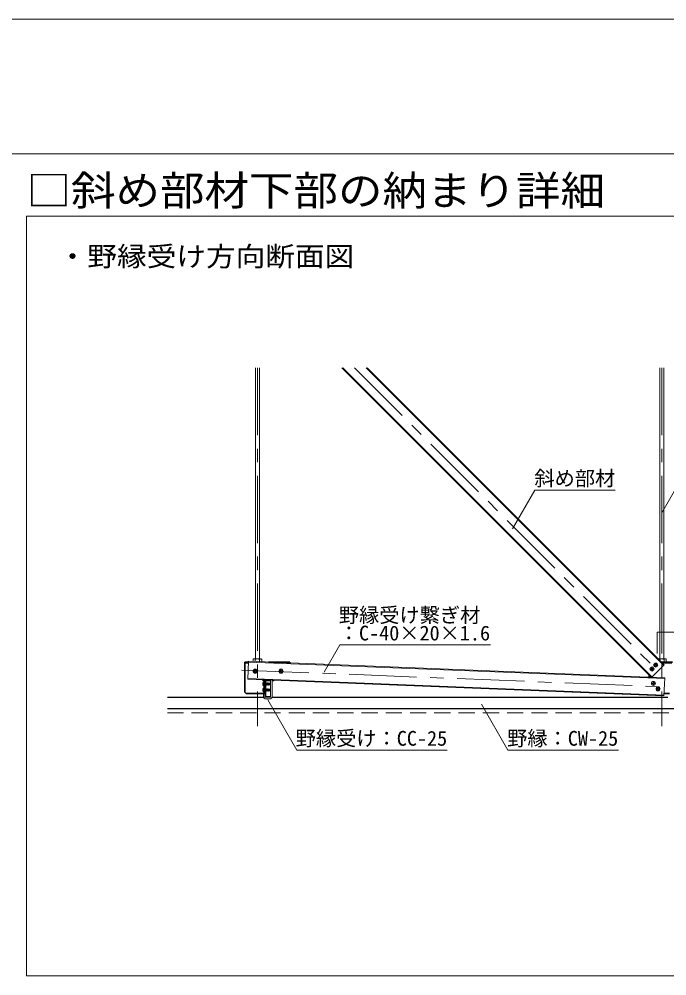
# Model space of a CAD drawing. Units: millimetres on the paper, enlarged 40 times, with parts at other scales. Extents: x -7800 to 7800, y -5578 to 5485.
# Drawn here: x 56 to 1978, y 2646 to 5485 of the extents above; entities that cross this region are included whole.
import ezdxf
from ezdxf.enums import TextEntityAlignment as Align

# ---------------------------------------------------------------- set-up
doc = ezdxf.new("R2010")
doc.units = ezdxf.units.MM
doc.header["$LTSCALE"] = 40
doc.linetypes.add('CHAIN1', pattern=[8, 5, -1, 1, -1])
doc.linetypes.add('DASHED1', pattern=[1.8, 1.2, -0.6])
for name, color, linetype, lineweight in [('4-0_中心線', 4, 'CHAIN1', 9), ('4-1_吊り材', 7, 'Continuous', 18), ('4-2_野縁受け', 3, 'Continuous', 18), ('4-3_野縁', 2, 'Continuous', 25), ('4-4_斜め部材', 4, 'Continuous', 9), ('4-5_寸法', 4, 'Continuous', 9), ('4-6_文字', 7, 'Continuous', 18), ('4-7_金具', 6, 'Continuous', 35), ('4-B_ビス', 3, 'Continuous', 18), ('4-C_パネル', 7, 'DASHED1', 18), ('F-2_太線１', 3, 'Continuous', 18), ('F-6_文字', 7, 'Continuous', 18)]:
    doc.layers.add(name, color=color, linetype=linetype, lineweight=lineweight)
doc.styles.add('ＭＳ ゴシック', font='')
doc.styles.get('ＭＳ ゴシック').set_extended_font_data('MS Gothic')

msp = doc.modelspace()

# ---------------------------------------------------------------- linework, layer by layer
at = {"layer": '4-0_中心線'}
for p, q in [((763.07, 4450.35), (763.07, 3387.29)), ((1051.38, 4450.35), (1951.05, 3550.68)), ((1963.07, 4450.35), (1963.07, 3387.29)), ((715.95, 3553.66), (1977.05, 3503.29))]:
    msp.add_line(p, q, dxfattribs=at)
at = {"layer": '4-1_吊り材'}
for p, q in [((757.07, 3586.48), (757.07, 4450.35)), ((769.07, 4450.35), (769.07, 3586.48)), ((1957.07, 3586.48), (1957.07, 4450.35)), ((1969.07, 4450.35), (1969.07, 3586.48)), ((751.75, 3586.48), (750, 3585.47)), ((750, 3578.98), (750, 3585.47)), ((751.75, 3586.48), (774.38, 3586.48)), ((756.53, 3578.72), (756.53, 3585.47)), ((769.6, 3578.2), (769.6, 3585.47)), ((774.38, 3586.48), (776.13, 3585.47)), ((776.13, 3577.94), (776.13, 3585.47)), ((1952.96, 3586.48), (1974.38, 3586.48)), ((1956.53, 3582.91), (1956.53, 3585.47)), ((1969.6, 3577.15), (1969.6, 3585.47)), ((1974.38, 3586.48), (1976.13, 3585.47)), ((1976.13, 3577.15), (1976.13, 3585.47)), ((802.1, 3473.28), (802.1, 3523.28)), ((806.37, 3473.28), (806.37, 3523.36)), ((781.17, 3473.28), (781.17, 3483.82)), ((785.43, 3483.82), (785.43, 3473.28)), ((801.43, 3468.35), (786.1, 3468.35)), ((801.43, 3472.62), (786.19, 3472.62))]:
    msp.add_line(p, q, dxfattribs=at)
for centre, radius, start, end in [((754.27, 3577.46), 9.08, 96.34294, 118.04132), ((753.04, 3579.98), 6.51, 57.57118, 88.04459), ((763.07, 3564.86), 21.62, 72.41205, 107.58797), ((773.09, 3579.98), 6.51, 91.95543, 122.42883), ((771.86, 3577.46), 9.08, 61.95869, 83.65707), ((1954.27, 3577.46), 9.08, 96.34294, 98.06064), ((1953.04, 3579.98), 6.51, 57.57118, 88.04459), ((1963.07, 3564.86), 21.62, 72.41205, 107.58797), ((1973.09, 3579.98), 6.51, 91.95543, 122.42883), ((1971.86, 3577.46), 9.08, 61.95869, 83.65707), ((814.77, 3529.28), 14.02, 204.22756, 205.34618), ((786.1, 3473.28), 4.93, 180, 270), ((786.1, 3473.28), 0.667, 180, 270), ((801.43, 3473.28), 4.93, 270, 0), ((801.43, 3473.28), 0.667, 270, 0)]:
    msp.add_arc(centre, radius, start, end, dxfattribs=at)
at = {"layer": '4-2_野縁受け'}
for p, q in [((789.7, 3523.28), (801.43, 3523.28)), ((789.7, 3521.15), (801.43, 3521.15)), ((801.43, 3521.15), (801.43, 3523.28)), ((785.43, 3476.88), (785.43, 3519.02)), ((787.57, 3476.88), (787.57, 3519.02)), ((789.7, 3474.75), (801.43, 3474.75)), ((789.7, 3472.62), (801.43, 3472.62)), ((801.43, 3472.62), (801.43, 3474.75))]:
    msp.add_line(p, q, dxfattribs=at)
for centre, radius, start, end in [((789.7, 3519.02), 4.27, 90, 180), ((789.7, 3519.02), 2.13, 90, 180), ((789.7, 3476.88), 4.27, 180, 270), ((789.7, 3476.88), 2.13, 180, 270)]:
    msp.add_arc(centre, radius, start, end, dxfattribs=at)
at = {"layer": '4-3_野縁'}
for p, q in [((495.95, 3472.62), (781.21, 3472.62)), ((806.32, 3472.62), (1981.21, 3472.62)), ((495.95, 3439.28), (3390.85, 3439.28))]:
    msp.add_line(p, q, dxfattribs=at)
at = {"layer": '4-4_斜め部材'}
for p, q in [((1013.67, 4450.35), (1932.2, 3531.82)), ((1016.69, 4450.35), (1933.71, 3533.33)), ((1086.08, 4450.35), (1968.4, 3568.03)), ((1089.1, 4450.35), (1969.91, 3569.53)), ((736.6, 3579.52), (734.47, 3526.23)), ((736.51, 3577.39), (1971.45, 3528.06)), ((736.6, 3579.52), (1971.54, 3530.2)), ((1932.2, 3531.82), (1969.91, 3569.53)), ((734.47, 3526.23), (1969.41, 3476.9)), ((734.55, 3528.36), (1969.49, 3479.04)), ((1971.54, 3530.2), (1969.41, 3476.9))]:
    msp.add_line(p, q, dxfattribs=at)
at = {"layer": '4-5_寸法'}
for p, q in [((1949.04, 3666.13), (2002.49, 3666.13)), ((1949.04, 3666.13), (1949.04, 3602.27)), ((1958.76, 3666.13), (1963.07, 3666.13)), ((1963.07, 3666.13), (1963.07, 3602.27))]:
    msp.add_line(p, q, dxfattribs=at)
at = {"layer": '4-6_文字'}
for p, q in [((2019.79, 4118.04), (1963.07, 4019.79)), ((1586.64, 4087.67), (1519.97, 3972.2)), ((1586.64, 4087.67), (1824.86, 4087.67)), ((1007.76, 3628.56), (961.12, 3547.77)), ((1007.76, 3628.56), (1454.43, 3628.56)), ((879.81, 3316.21), (793.52, 3465.67)), ((1428.12, 3451.84), (1506.42, 3316.21)), ((879.81, 3316.21), (1326.48, 3316.21)), ((1506.42, 3316.21), (1833.98, 3316.21))]:
    msp.add_line(p, q, dxfattribs=at)
at = {"layer": '4-7_金具'}
for p, q in [((725.43, 3490.48), (725.43, 3577.15)), ((736.5, 3577.15), (725.43, 3577.15)), ((858.77, 3577.15), (795.92, 3577.15)), ((858.77, 3574.64), (858.77, 3577.15)), ((1994.97, 3577.15), (1962.3, 3577.15)), ((778.77, 3524.46), (778.77, 3522.48)), ((785.43, 3522.48), (778.77, 3522.48)), ((783.3, 3522.48), (783.3, 3483.82)), ((785.43, 3522.48), (785.43, 3483.82)), ((1925.43, 3532.04), (1925.43, 3538.59)), ((732.1, 3483.82), (785.43, 3483.82)), ((1969.69, 3483.82), (1985.43, 3483.82))]:
    msp.add_line(p, q, dxfattribs=at)
at = {"layer": '4-7_金具', "linetype": 'DASHED1'}
for p, q in [((736.42, 3575.02), (725.43, 3575.02)), ((858.77, 3575.02), (849.33, 3575.02)), ((1992.88, 3575.02), (1964.43, 3575.02))]:
    msp.add_line(p, q, dxfattribs=at)
at = {"layer": '4-7_金具'}
msp.add_arc((732.1, 3490.48), 6.67, 180, 270, dxfattribs=at)
at = {"layer": '4-B_ビス'}
for p, q in [((752.3, 3550.45), (752.32, 3550.12)), ((752.34, 3549.79), (752.32, 3550.12)), ((752.94, 3551.15), (754.6, 3551.24)), ((753.04, 3549.16), (754.7, 3549.24)), ((755.14, 3553.61), (755.23, 3551.94)), ((755.77, 3554.31), (756.11, 3554.32)), ((756.44, 3554.34), (756.11, 3554.32)), ((757.14, 3553.71), (757.23, 3552.05)), ((759.59, 3551.5), (757.93, 3551.42)), ((759.7, 3549.51), (758.03, 3549.42)), ((760.29, 3550.87), (760.31, 3550.54)), ((760.33, 3550.21), (760.31, 3550.54)), ((829.09, 3550.45), (829.1, 3550.12)), ((829.12, 3549.79), (829.1, 3550.12)), ((829.72, 3551.15), (831.38, 3551.24)), ((829.82, 3549.16), (831.49, 3549.24)), ((831.92, 3553.61), (832.01, 3551.94)), ((832.56, 3554.31), (832.89, 3554.32)), ((833.22, 3554.34), (832.89, 3554.32)), ((833.92, 3553.71), (834.01, 3552.05)), ((836.37, 3551.5), (834.71, 3551.42)), ((836.48, 3549.51), (834.81, 3549.42)), ((837.07, 3550.87), (837.09, 3550.54)), ((837.11, 3550.21), (837.09, 3550.54)), ((1929.8, 3556.83), (1929.82, 3556.49)), ((1929.84, 3556.16), (1929.82, 3556.49)), ((1930.43, 3557.53), (1932.1, 3557.61)), ((1930.54, 3555.53), (1932.2, 3555.62)), ((1932.64, 3559.98), (1932.73, 3558.31)), ((1932.99, 3553.32), (1932.9, 3554.98)), ((1933.27, 3560.68), (1933.6, 3560.7)), ((1933.94, 3560.71), (1933.6, 3560.7)), ((1933.69, 3552.69), (1934.02, 3552.71)), ((1934.36, 3552.72), (1934.02, 3552.71)), ((1934.64, 3560.08), (1934.72, 3558.42)), ((1934.99, 3553.43), (1934.9, 3555.09)), ((1937.09, 3557.87), (1935.43, 3557.79)), ((1937.19, 3555.88), (1935.53, 3555.79)), ((1937.79, 3557.24), (1937.81, 3556.91)), ((1937.83, 3556.58), (1937.81, 3556.91)), ((1941.06, 3568.3), (1941.08, 3567.97)), ((1941.09, 3567.64), (1941.08, 3567.97)), ((1941.69, 3569), (1943.35, 3569.09)), ((1941.79, 3567.01), (1943.46, 3567.09)), ((1943.9, 3571.46), (1943.98, 3569.79)), ((1944.25, 3564.8), (1944.16, 3566.46)), ((1944.53, 3572.16), (1944.86, 3572.18)), ((1945.19, 3572.19), (1944.86, 3572.18)), ((1944.95, 3564.17), (1945.28, 3564.19)), ((1945.61, 3564.2), (1945.28, 3564.19)), ((1945.89, 3571.56), (1945.98, 3569.9)), ((1946.24, 3564.9), (1946.16, 3566.57)), ((1948.35, 3569.35), (1946.68, 3569.27)), ((1948.45, 3567.36), (1946.79, 3567.27)), ((1949.05, 3568.72), (1949.07, 3568.39)), ((1949.08, 3568.06), (1949.07, 3568.39)), ((755.49, 3546.95), (755.41, 3548.61)), ((756.19, 3546.32), (756.53, 3546.34)), ((756.86, 3546.35), (756.53, 3546.34)), ((757.49, 3547.05), (757.4, 3548.72)), ((807.09, 3521.28), (807.09, 3523.33)), ((812.16, 3522.75), (810.83, 3521.28)), ((812.16, 3522.75), (812.16, 3523.13)), ((832.27, 3546.95), (832.19, 3548.61)), ((832.97, 3546.32), (833.31, 3546.34)), ((833.64, 3546.35), (833.31, 3546.34)), ((834.27, 3547.05), (834.18, 3548.72)), ((782.63, 3517.94), (783.3, 3517.94)), ((782.63, 3505.94), (783.3, 3505.94)), ((782.63, 3500.61), (783.3, 3500.61)), ((783.3, 3517.94), (783.3, 3505.94)), ((783.3, 3500.61), (783.3, 3488.61)), ((788.52, 3514.44), (787.57, 3514.44)), ((787.57, 3514.21), (788.52, 3509.44)), ((787.57, 3511.66), (788.18, 3508.61)), ((787.57, 3509.36), (788.18, 3508.61)), ((788.52, 3497.11), (787.57, 3497.11)), ((787.57, 3496.87), (788.52, 3492.11)), ((787.57, 3494.32), (788.18, 3491.27)), ((788.52, 3509.44), (788.18, 3508.61)), ((788.52, 3492.11), (788.18, 3491.27)), ((788.86, 3515.27), (788.52, 3514.44)), ((789.52, 3509.44), (788.52, 3509.44)), ((788.86, 3497.94), (788.52, 3497.11)), ((789.52, 3492.11), (788.52, 3492.11)), ((788.86, 3515.27), (790.2, 3508.61)), ((788.86, 3497.94), (790.2, 3491.27)), ((790.54, 3514.44), (789.54, 3514.44)), ((790.54, 3497.11), (789.54, 3497.11)), ((790.54, 3509.44), (790.2, 3508.61)), ((790.54, 3492.11), (790.2, 3491.27)), ((790.88, 3515.27), (790.54, 3514.44)), ((791.54, 3509.44), (790.54, 3509.44)), ((790.88, 3497.94), (790.54, 3497.11)), ((791.54, 3492.11), (790.54, 3492.11)), ((790.88, 3515.27), (792.22, 3508.61)), ((790.88, 3497.94), (792.22, 3491.27)), ((792.56, 3514.44), (791.56, 3514.44)), ((792.56, 3497.11), (791.56, 3497.11)), ((792.56, 3509.44), (792.22, 3508.61)), ((792.56, 3492.11), (792.22, 3491.27)), ((792.9, 3515.27), (792.56, 3514.44)), ((793.56, 3509.44), (792.56, 3509.44)), ((792.9, 3497.94), (792.56, 3497.11)), ((793.56, 3492.11), (792.56, 3492.11)), ((792.9, 3515.27), (794.24, 3508.61)), ((792.9, 3497.94), (794.24, 3491.27)), ((794.58, 3514.44), (793.58, 3514.44)), ((794.58, 3497.11), (793.58, 3497.11)), ((794.58, 3509.44), (794.24, 3508.61)), ((794.58, 3492.11), (794.24, 3491.27)), ((794.92, 3515.27), (794.58, 3514.44)), ((795.58, 3509.44), (794.58, 3509.44)), ((794.92, 3497.94), (794.58, 3497.11)), ((795.58, 3492.11), (794.58, 3492.11)), ((794.92, 3515.27), (796.26, 3508.61)), ((794.92, 3497.94), (796.26, 3491.27)), ((795.6, 3514.44), (800.83, 3510.84)), ((795.6, 3497.11), (800.83, 3493.51)), ((796.6, 3509.44), (796.26, 3508.61)), ((796.6, 3492.11), (796.26, 3491.27)), ((1933.96, 3514.2), (1933.97, 3513.87)), ((1933.99, 3513.53), (1933.97, 3513.87)), ((1934.59, 3514.9), (1936.25, 3514.99)), ((1934.69, 3512.9), (1936.36, 3512.99)), ((1936.8, 3517.35), (1936.88, 3515.69)), ((1937.14, 3510.69), (1937.06, 3512.36)), ((1937.43, 3518.05), (1937.76, 3518.07)), ((1938.09, 3518.09), (1937.76, 3518.07)), ((1937.85, 3510.06), (1938.18, 3510.08)), ((1938.51, 3510.1), (1938.18, 3510.08)), ((1938.79, 3517.46), (1938.88, 3515.79)), ((1939.14, 3510.8), (1939.05, 3512.46)), ((1941.25, 3515.25), (1939.58, 3515.16)), ((1941.35, 3513.25), (1939.69, 3513.16)), ((1941.95, 3514.62), (1941.96, 3514.29)), ((1941.98, 3513.95), (1941.96, 3514.29)), ((1947.71, 3498.02), (1947.73, 3497.69)), ((1947.74, 3497.36), (1947.73, 3497.69)), ((1948.34, 3498.73), (1950.01, 3498.81)), ((1948.45, 3496.73), (1950.11, 3496.82)), ((1950.55, 3501.18), (1950.64, 3499.51)), ((1950.9, 3494.52), (1950.81, 3496.18)), ((1951.18, 3501.88), (1951.51, 3501.9)), ((1951.85, 3501.91), (1951.51, 3501.9)), ((1951.6, 3493.89), (1951.93, 3493.91)), ((1952.26, 3493.92), (1951.93, 3493.91)), ((1952.55, 3501.28), (1952.63, 3499.62)), ((1952.9, 3494.62), (1952.81, 3496.29)), ((1955, 3499.07), (1953.33, 3498.99)), ((1955.1, 3497.08), (1953.44, 3496.99)), ((1955.7, 3498.44), (1955.72, 3498.11)), ((1955.73, 3497.78), (1955.72, 3498.11)), ((782.63, 3488.61), (783.3, 3488.61)), ((787.57, 3492.03), (788.18, 3491.27))]:
    msp.add_line(p, q, dxfattribs=at)
for points in [[(807.09, 3521.28), (807.13, 3521.28), (810.83, 3521.28)], [(788.52, 3514.44), (789.52, 3509.44), (790.2, 3508.61)], [(788.52, 3497.11), (789.52, 3492.11), (790.2, 3491.27)], [(788.86, 3515.27), (789.54, 3514.44), (790.54, 3509.44)], [(788.86, 3497.94), (789.54, 3497.11), (790.54, 3492.11)], [(790.54, 3514.44), (791.54, 3509.44), (792.22, 3508.61)], [(790.54, 3497.11), (791.54, 3492.11), (792.22, 3491.27)], [(790.88, 3515.27), (791.56, 3514.44), (792.56, 3509.44)], [(790.88, 3497.94), (791.56, 3497.11), (792.56, 3492.11)], [(792.56, 3514.44), (793.56, 3509.44), (794.24, 3508.61)], [(792.56, 3497.11), (793.56, 3492.11), (794.24, 3491.27)], [(792.9, 3515.27), (793.58, 3514.44), (794.58, 3509.44)], [(792.9, 3497.94), (793.58, 3497.11), (794.58, 3492.11)], [(794.58, 3514.44), (795.58, 3509.44), (796.26, 3508.61)], [(794.58, 3497.11), (795.58, 3492.11), (796.26, 3491.27)], [(794.92, 3515.27), (795.6, 3514.44), (796.6, 3509.44)], [(794.92, 3497.94), (795.6, 3497.11), (796.6, 3492.11)], [(795.47, 3514.61), (799.27, 3514.61), (801.93, 3511.94), (799.27, 3509.27), (796.53, 3509.27)], [(795.47, 3497.27), (799.27, 3497.27), (801.93, 3494.61), (799.27, 3491.94), (796.53, 3491.94)]]:
    msp.add_lwpolyline(points, dxfattribs=at)
for centre in [(756.32, 3550.33), (833.1, 3550.33), (1933.81, 3556.7), (1945.07, 3568.18), (1937.97, 3514.08), (1951.72, 3497.9)]:
    msp.add_circle(centre, 6, dxfattribs=at)
for centre, radius, start, end in [((752.97, 3550.49), 0.667, 93, 183), ((753.01, 3549.82), 0.667, 183, 273), ((754.57, 3551.91), 0.667, 273, 3), ((754.74, 3548.58), 0.667, 3, 93), ((755.81, 3553.64), 0.667, 93, 183), ((756.48, 3553.68), 0.667, 3, 93), ((757.89, 3552.08), 0.667, 183, 273), ((758.07, 3548.75), 0.667, 93, 183), ((759.63, 3550.84), 0.667, 3, 93), ((759.66, 3550.17), 0.667, 273, 3), ((829.75, 3550.49), 0.667, 93, 183), ((829.79, 3549.82), 0.667, 183, 273), ((831.35, 3551.91), 0.667, 273, 3), ((831.52, 3548.58), 0.667, 3, 93), ((832.59, 3553.64), 0.667, 93, 183), ((833.26, 3553.68), 0.667, 3, 93), ((834.68, 3552.08), 0.667, 183, 273), ((834.85, 3548.75), 0.667, 93, 183), ((836.41, 3550.84), 0.667, 3, 93), ((836.44, 3550.17), 0.667, 273, 3), ((1930.47, 3556.86), 0.667, 93, 183), ((1930.5, 3556.19), 0.667, 183, 273), ((1932.06, 3558.28), 0.667, 273, 3), ((1932.24, 3554.95), 0.667, 3, 93), ((1933.31, 3560.01), 0.667, 93, 183), ((1933.65, 3553.36), 0.667, 183, 273), ((1933.97, 3560.05), 0.667, 3, 93), ((1934.32, 3553.39), 0.667, 273, 3), ((1935.39, 3558.45), 0.667, 183, 273), ((1935.56, 3555.12), 0.667, 93, 183), ((1937.12, 3557.21), 0.667, 3, 93), ((1937.16, 3556.54), 0.667, 273, 3), ((1941.72, 3568.34), 0.667, 93, 183), ((1941.76, 3567.67), 0.667, 183, 273), ((1943.32, 3569.76), 0.667, 273, 3), ((1943.49, 3566.43), 0.667, 3, 93), ((1944.56, 3571.49), 0.667, 93, 183), ((1944.91, 3564.83), 0.667, 183, 273), ((1945.23, 3571.53), 0.667, 3, 93), ((1945.58, 3564.87), 0.667, 273, 3), ((1946.65, 3569.93), 0.667, 183, 273), ((1946.82, 3566.6), 0.667, 93, 183), ((1948.38, 3568.69), 0.667, 3, 93), ((1948.42, 3568.02), 0.667, 273, 3), ((756.16, 3546.98), 0.667, 183, 273), ((756.82, 3547.02), 0.667, 273, 3), ((808.76, 3522.93), 1.68, 166.38961, 258.46138), ((806.92, 3525.12), 5.47, 315.54335, 338.7295), ((832.94, 3546.98), 0.667, 183, 273), ((833.61, 3547.02), 0.667, 273, 3), ((793.07, 3511.94), 14.17, 166.10394, 180), ((793.07, 3511.94), 14.17, 179.99998, 193.89604), ((793.07, 3494.61), 14.17, 166.10394, 180), ((793.07, 3494.61), 14.17, 179.99998, 193.89604), ((782.63, 3514.52), 3.42, 90, 166.10394), ((782.63, 3509.36), 3.42, 193.89604, 270), ((782.63, 3497.19), 3.42, 90, 166.10394), ((800.83, 3510.84), 2.21, 145.44756, 225), ((800.83, 3493.51), 2.21, 145.44756, 225), ((1934.62, 3514.23), 0.667, 93, 183), ((1934.66, 3513.57), 0.667, 183, 273), ((1936.22, 3515.65), 0.667, 273, 3), ((1936.39, 3512.32), 0.667, 3, 93), ((1937.46, 3517.39), 0.667, 93, 183), ((1937.81, 3510.73), 0.667, 183, 273), ((1938.13, 3517.42), 0.667, 3, 93), ((1938.48, 3510.76), 0.667, 273, 3), ((1939.55, 3515.83), 0.667, 183, 273), ((1939.72, 3512.5), 0.667, 93, 183), ((1941.28, 3514.58), 0.667, 3, 93), ((1941.31, 3513.92), 0.667, 273, 3), ((1948.38, 3498.06), 0.667, 93, 183), ((1948.41, 3497.39), 0.667, 183, 273), ((1949.97, 3499.48), 0.667, 273, 3), ((1950.14, 3496.15), 0.667, 3, 93), ((1951.21, 3501.21), 0.667, 93, 183), ((1951.56, 3494.56), 0.667, 183, 273), ((1951.88, 3501.25), 0.667, 3, 93), ((1952.23, 3494.59), 0.667, 273, 3), ((1953.3, 3499.65), 0.667, 183, 273), ((1953.47, 3496.32), 0.667, 93, 183), ((1955.03, 3498.41), 0.667, 3, 93), ((1955.07, 3497.74), 0.667, 273, 3), ((782.63, 3492.03), 3.42, 193.89604, 270)]:
    msp.add_arc(centre, radius, start, end, dxfattribs=at)
at = {"layer": '4-C_パネル', "linetype": 'Continuous'}
msp.add_line((495.95, 3439.28), (3390.85, 3439.28), dxfattribs=at)
msp.add_line((495.95, 3439.28), (3390.85, 3439.28), dxfattribs=at)
at = {"layer": '4-C_パネル'}
msp.add_line((495.95, 3426.62), (3390.85, 3426.62), dxfattribs=at)
at = {"layer": 'F-2_太線１'}
for p, q in [((-7800, 5485.15), (7800, 5485.15)), ((-7800, 5085.15), (7800, 5085.15)), ((7638.17, 4900.25), (78.17, 4900.25))]:
    msp.add_line(p, q, dxfattribs=at)
msp.add_lwpolyline([(78.17, 4900.25), (78.17, 2646.06), (7638.17, 2646.06)], dxfattribs=at)

# ---------------------------------------------------------------- texts
at = {"layer": '4-6_文字', "color": 3, "style": 'ＭＳ ゴシック', "width": 1.1}
msp.add_text('・野縁受け方向断面図', height=58.65, dxfattribs=at).set_placement((170.43, 4734.14), align=Align.BOTTOM_LEFT)
at = {"layer": '4-6_文字', "style": 'ＭＳ ゴシック'}
for s, p in [('斜め部材', (1584.86, 4087.23)), ('野縁受け繋ぎ材', (1004.65, 3681.45)), ('：C-40×20×1.6', (1004.43, 3628.12)), ('野縁受け：CC-25', (876.48, 3315.77)), ('野縁：CW-25', (1503.98, 3315.77))]:
    msp.add_text(s, height=43.99, dxfattribs=at).set_placement(p, align=Align.BOTTOM_LEFT)
at = {"layer": 'F-6_文字', "style": 'ＭＳ ゴシック', "width": 1.1}
msp.add_text('□斜め部材下部の納まり詳細\u3000', height=87.98, dxfattribs=at).set_placement((78.17, 4905.98), align=Align.BOTTOM_LEFT)

doc.saveas('drawing.dxf')
